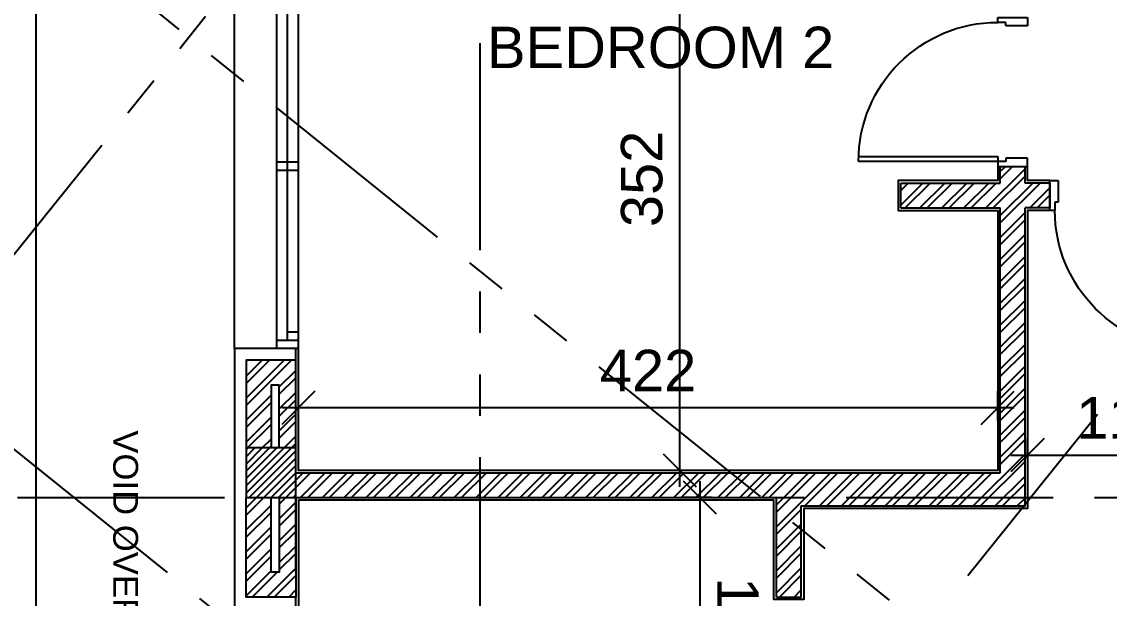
# Model space of a CAD drawing. Extents: x 186.8 to 246.9, y -2.6 to 70.8.
# Drawn here: x 222.24 to 228.8, y 27.13 to 30.61 of the extents above; entities that cross this region are included whole.
import ezdxf
from ezdxf.enums import TextEntityAlignment as Align

# ---------------------------------------------------------------- set-up
doc = ezdxf.new("R2010")
doc.units = 0
doc.header["$MEASUREMENT"] = 0
doc.header["$PDMODE"] = 35
doc.header["$PDSIZE"] = 0.3
doc.linetypes.add('AXIS_100$0$A-AXIS$0$PHANTOM', pattern=[2.5, 1.25, -0.25, 0.25, -0.25, 0.25, -0.25])
doc.layers.get('0').update_dxf_attribs({"linetype": 'CONTINUOUS'})
doc.layers.get('DEFPOINTS').update_dxf_attribs({"linetype": 'CONTINUOUS'})
for name, color, linetype in [('A-ALU', 9, 'CONTINUOUS'), ('a-dim', 3, 'CONTINUOUS'), ('A-DOORS', 1, 'CONTINUOUS'), ('A-HATCH-CONC', 8, 'CONTINUOUS'), ('A-HATCH-WALL', 8, 'CONTINUOUS'), ('A-NOMENCLATURE', 3, 'CONTINUOUS'), ('A-PLASTER', 8, 'CONTINUOUS'), ('A-PORTE', 1, 'CONTINUOUS'), ('A-PROJECTION', 9, 'CONTINUOUS'), ('a-revetement', 1, 'CONTINUOUS'), ('a-text-red', 10, 'CONTINUOUS'), ('A-WALL', 4, 'CONTINUOUS'), ('AXIS_100$0$A-AXIS-100', 10, 'AXIS_100$0$A-AXIS$0$PHANTOM'), ('S-9-10TH$0$A-STR 9-10TH', 2, 'CONTINUOUS')]:
    doc.layers.add(name, color=color, linetype=linetype)
doc.styles.add('A100-STEXT', font='ARIAL.TTF', dxfattribs={"height": 0.25})
doc.dimstyles.new('A100-DIM', dxfattribs={"dimtxt": 0.25, "dimasz": 0.2, "dimexe": 0.1, "dimexo": 0.3, "dimgap": 0.1, "dimtad": 1, "dimlfac": 100, "dimrnd": 0.5, "dimdsep": 46, "dimtxsty": 'A100-STEXT', "dimblk1": 'OBLIQUE', "dimblk2": 'OBLIQUE', "dimsah": 1, "dimcen": -0.05, "dimdle": 0.1, "dimclrd": 15, "dimclre": 15, "dimclrt": 256, "dimadec": 0, "dimazin": 0, "dimtfac": 0.28, "dimtix": 1, "dimtmove": 2, "dimatfit": 3, "dimldrblk": 'OBLIQUE', "dimfxl": 0, "dimtolj": 1, "dimarcsym": 0})
pattern_1 = [(45, (195.38718, -3e-10), (-0.06629126, 0.06629126), []), (45, (195.43137, -3e-10), (-0.06629126, 0.06629126), [])]

# ---------------------------------------------------------------- blocks, each defined once
blk = doc.blocks.new('P90E18D')
at = {"layer": 'A-PORTE'}
for p, q in [((0, 0), (0.05, 0)), ((0, -0.18), (0, 0)), ((0.05, 0), (0.05, -0.13)), ((0.9, 0), (0.85, 0)), ((0.85, 0), (0.85, -0.13)), ((0.9, -0.18), (0.9, 0)), ((0.05, -0.13), (0.03, -0.13)), ((0.03, -0.13), (0.03, -0.18)), ((0.85, -0.13), (0.87, -0.13)), ((0.87, -0.13), (0.87, -0.18)), ((0.03, -0.18), (0, -0.18)), ((0.06, -0.18), (0.02, -0.18)), ((0.03, -0.18), (0.03, -1.02)), ((0.06, -1.02), (0.06, -0.18)), ((0.87, -0.18), (0.9, -0.18))]:
    blk.add_line(p, q, dxfattribs=at)
blk.add_arc((0.03, -0.18), 0.84, 270, 360, dxfattribs=at)
blk = doc.blocks.new('_OBLIQUE')
at = {"color": 0, "linetype": 'ByBlock'}
blk.add_line((-0.5, -0.5), (0.5, 0.5), dxfattribs=at)
blk = doc.blocks.new('*D124')
at = {"layer": 'a-dim', "color": 15, "lineweight": -2}
for p, q in [((226.2116, 27.805), (226.2116, 31.525)), ((226.3205, 31.425), (226.3116, 31.425)), ((226.3205, 27.905), (226.3116, 27.905))]:
    blk.add_line(p, q, dxfattribs=at)
at = {"layer": 'DEFPOINTS', "color": 0}
for p in [(226.0205, 31.425), (226.2116, 31.425), (226.0205, 27.905)]:
    blk.add_point(p, dxfattribs=at)
at = {"layer": 'a-dim', "color": 15, "lineweight": -2, "xscale": 0.2, "yscale": 0.2, "zscale": 0.2}
for p, rotation in [((226.2116, 31.425), 90), ((226.2116, 27.905), 270)]:
    blk.add_blockref('_OBLIQUE', p, dxfattribs=dict(at, rotation=rotation))
at = {"layer": 'a-dim', "insert": (225.9839, 29.665), "char_height": 0.25, "attachment_point": 5, "rotation": 90, "style": 'A100-STEXT'}
blk.add_mtext('\\A1;352', dxfattribs=at)
blk = doc.blocks.new('*D125')
at = {"layer": 'a-dim', "color": 15, "lineweight": -2}
for p, q in [((223.9105, 28.205), (223.9105, 28.3825)), ((228.1305, 28.205), (228.1305, 28.3825)), ((228.2305, 28.2825), (223.8105, 28.2825))]:
    blk.add_line(p, q, dxfattribs=at)
at = {"layer": 'DEFPOINTS', "color": 0}
for p in [(223.9105, 28.2825), (223.9105, 27.905), (228.1305, 27.905)]:
    blk.add_point(p, dxfattribs=at)
at = {"layer": 'a-dim', "color": 15, "lineweight": -2, "xscale": 0.2, "yscale": 0.2, "zscale": 0.2}
for p, rotation in [((223.9105, 28.2825), 179.9999999998318), ((228.1305, 28.2825), 359.9999999998317)]:
    blk.add_blockref('_OBLIQUE', p, dxfattribs=dict(at, rotation=rotation))
at = {"layer": 'a-dim', "insert": (226.0205, 28.508), "char_height": 0.25, "attachment_point": 5, "style": 'A100-STEXT'}
blk.add_mtext('\\A1;422', dxfattribs=at)
blk = doc.blocks.new('*D126')
at = {"layer": 'a-dim', "color": 15, "lineweight": -2}
for p, q in [((228.3105, 27.975), (228.3105, 28.0967)), ((229.4805, 27.975), (229.4805, 28.0967)), ((228.2105, 27.9967), (229.5805, 27.9967))]:
    blk.add_line(p, q, dxfattribs=at)
at = {"layer": 'DEFPOINTS', "color": 0}
for p in [(229.4805, 27.9967), (228.3105, 27.675), (229.4805, 27.675)]:
    blk.add_point(p, dxfattribs=at)
at = {"layer": 'a-dim', "color": 15, "lineweight": -2, "xscale": 0.2, "yscale": 0.2, "zscale": 0.2, "rotation": 180}
blk.add_blockref('_OBLIQUE', (228.3105, 27.9967), dxfattribs=at)
at = {"layer": 'a-dim', "color": 15, "lineweight": -2, "xscale": 0.2, "yscale": 0.2, "zscale": 0.2}
blk.add_blockref('_OBLIQUE', (229.4805, 27.9967), dxfattribs=at)
at = {"layer": 'a-dim', "insert": (228.8955, 28.2222), "char_height": 0.25, "attachment_point": 5, "style": 'A100-STEXT'}
blk.add_mtext('\\A1;117', dxfattribs=at)
blk = doc.blocks.new('*D151')
at = {"layer": 'a-dim', "color": 15, "lineweight": -2}
for p, q in [((226.3337, 27.84), (226.3337, 25.805)), ((226.408, 27.74), (226.2337, 27.74)), ((226.408, 25.905), (226.2337, 25.905))]:
    blk.add_line(p, q, dxfattribs=at)
at = {"layer": 'DEFPOINTS', "color": 0}
for p in [(226.708, 27.74), (226.3337, 25.905), (226.708, 25.905)]:
    blk.add_point(p, dxfattribs=at)
at = {"layer": 'a-dim', "color": 15, "lineweight": -2, "xscale": 0.2, "yscale": 0.2, "zscale": 0.2}
for p, rotation in [((226.3337, 27.74), 90.0000000000514), ((226.3337, 25.905), 270.0000000000514)]:
    blk.add_blockref('_OBLIQUE', p, dxfattribs=dict(at, rotation=rotation))
at = {"layer": 'a-dim', "insert": (226.5614, 26.8225), "char_height": 0.25, "attachment_point": 5, "rotation": 270, "style": 'A100-STEXT'}
blk.add_mtext('\\A1;183.5', dxfattribs=at)

msp = doc.modelspace()

# ---------------------------------------------------------------- hatches: boundary and pattern name
at = {"layer": 'A-HATCH-CONC'}
h = msp.add_hatch(dxfattribs=at)
h.set_pattern_fill('ANSI31', color=256, scale=0.25, style=0)
h.set_pattern_definition([(45, (195.387175, -3e-10), (-0.022097087, 0.022097087), [])])
h.paths.add_polyline_path([(223.89554, 28.04), (223.59554, 28.04), (223.59554, 27.74), (223.89554, 27.74)])
at = {"layer": 'A-HATCH-WALL'}
h = msp.add_hatch(dxfattribs=at)
h.set_pattern_fill('ANSI32', color=256, scale=0.25, style=0)
h.set_pattern_definition(pattern_1)
h.paths.add_polyline_path([(228.29554, 29.49), (228.44554, 29.49), (228.44554, 29.64), (228.29554, 29.64), (228.29554, 29.74), (228.14554, 29.74), (228.14554, 29.64), (227.54554, 29.64), (227.54554, 29.49), (228.14554, 29.49), (228.14554, 27.89), (223.89554, 27.89), (223.89554, 27.74), (226.79554, 27.74), (226.79554, 27.14), (226.94554, 27.14), (226.94554, 27.69), (228.29554, 27.69)])
h = msp.add_hatch(dxfattribs=at)
h.set_pattern_fill('ANSI32', color=256, scale=0.25, style=0)
h.set_pattern_definition(pattern_1)
h.paths.add_polyline_path([(223.89554, 28.57), (223.59554, 28.57), (223.59554, 28.04), (223.74554, 28.04), (223.74554, 28.42), (223.79554, 28.42), (223.79554, 28.04), (223.89554, 28.04)])
h = msp.add_hatch(dxfattribs=at)
h.set_pattern_fill('ANSI32', color=256, scale=0.25, style=0)
h.set_pattern_definition(pattern_1)
h.paths.add_polyline_path([(223.89554, 27.74), (223.79554, 27.74), (223.79554, 27.29), (223.74554, 27.29), (223.74554, 27.74), (223.59554, 27.74), (223.59554, 27.14), (223.89554, 27.14)])

# ---------------------------------------------------------------- linework, layer by layer
at = {"layer": 'A-ALU'}
for p, q in [((223.78054, 28.64), (223.78054, 30.84)), ((223.84554, 28.69), (223.84554, 30.79)), ((223.91054, 28.64), (223.91054, 30.84)), ((223.91054, 29.765), (223.78054, 29.765)), ((223.91054, 29.715), (223.78054, 29.715)), ((223.91054, 28.69), (223.78054, 28.69)), ((223.91054, 28.74), (223.84554, 28.74)), ((223.91054, 28.64), (223.78054, 28.64))]:
    msp.add_line(p, q, dxfattribs=at)
at = {"layer": 'A-PLASTER'}
for points in [[(228.13054, 29.74), (228.13054, 29.655), (227.53054, 29.655), (227.53054, 29.475), (228.13054, 29.475), (228.13054, 27.905), (223.91054, 27.905), (223.91054, 28.64)], [(228.44554, 29.655), (228.31054, 29.655), (228.31054, 29.74)], [(228.44554, 29.475), (228.31054, 29.475), (228.31054, 27.675), (226.96054, 27.675), (226.96054, 27.125), (226.78054, 27.125), (226.78054, 27.725), (223.91054, 27.725), (223.91054, 27.07)]]:
    msp.add_lwpolyline(points, dxfattribs=at)
at = {"layer": 'A-PROJECTION'}
for p, q in [((222.32554, 31.51), (222.32554, 22.84)), ((223.52554, 28.64), (223.52554, 30.84))]:
    msp.add_line(p, q, dxfattribs=at)
at = {"layer": 'a-revetement'}
for p, q in [((223.89554, 28.64), (223.52554, 28.64)), ((223.52554, 28.64), (223.52554, 27.07)), ((223.89554, 28.57), (223.89554, 28.64)), ((223.89554, 27.07), (223.89554, 27.14))]:
    msp.add_line(p, q, dxfattribs=at)
at = {"layer": 'A-WALL'}
for p, q in [((228.14554, 29.64), (228.14554, 29.74)), ((228.14554, 29.74), (228.29554, 29.74)), ((228.29554, 29.64), (228.29554, 29.74)), ((227.54554, 29.49), (227.54554, 29.64)), ((227.54554, 29.64), (228.14554, 29.64)), ((228.44554, 29.64), (228.29554, 29.64)), ((228.44554, 29.64), (228.44554, 29.49)), ((227.54554, 29.49), (228.14554, 29.49)), ((228.14554, 27.89), (228.14554, 29.49)), ((228.29554, 27.69), (228.29554, 29.49)), ((228.44554, 29.49), (228.29554, 29.49)), ((223.89554, 27.89), (228.14554, 27.89)), ((223.89554, 27.74), (226.79554, 27.74)), ((226.79554, 27.14), (226.79554, 27.74)), ((226.94554, 27.14), (226.94554, 27.69)), ((226.94554, 27.69), (228.29554, 27.69)), ((226.79554, 27.14), (226.94554, 27.14))]:
    msp.add_line(p, q, dxfattribs=at)
for points in [[(223.89554, 28.04), (223.89554, 28.57), (223.59554, 28.57), (223.59554, 28.04)], [(223.79554, 28.04), (223.79554, 28.42), (223.74554, 28.42), (223.74554, 28.04)], [(223.89554, 27.29), (223.89554, 27.74), (223.89554, 27.14), (223.59554, 27.14), (223.59554, 27.74)], [(223.79554, 27.74), (223.79554, 27.29), (223.74554, 27.29), (223.74554, 27.74)]]:
    msp.add_lwpolyline(points, dxfattribs=at)
at = {"layer": 'AXIS_100$0$A-AXIS-100'}
for p, q in [((228.64723, 26.18046), (192.85793, 54.96227)), ((220.37445, 26.94644), (241.82585, 53.6206)), ((227.01784, 24.15436), (191.22854, 52.93617)), ((224.81628, 23.37431), (246.26768, 50.04847)), ((225.00554, 32.98435), (225.00554, -1.8346)), ((219.71554, 27.74), (240.59652, 27.74))]:
    msp.add_line(p, q, dxfattribs=at)
at = {"layer": 'S-9-10TH$0$A-STR 9-10TH'}
msp.add_lwpolyline([(223.59554, 27.74), (223.89554, 27.74), (223.89554, 28.04), (223.59554, 28.04)], close=True, dxfattribs=at)

# ---------------------------------------------------------------- block references
at = {"layer": 'A-DOORS', "xscale": -1}
for p, rotation in [((228.31054, 29.74), 270.0000000058559), ((229.34554, 29.655), 5.855875784277486e-09)]:
    msp.add_blockref('P90E18D', p, dxfattribs=dict(at, rotation=rotation))

# ---------------------------------------------------------------- texts
at = {"layer": 'A-NOMENCLATURE', "style": 'A100-STEXT'}
msp.add_text('BEDROOM 2', height=0.25, dxfattribs=at).set_placement((226.09635, 30.45913), align=Align.MIDDLE)
at = {"layer": 'a-text-red', "insert": (222.94348, 27.03484), "char_height": 0.15, "width": 7.586, "attachment_point": 2, "rotation": 270, "style": 'A100-STEXT'}
msp.add_mtext('VOID OVER TERRACE', dxfattribs=at)

# ---------------------------------------------------------------- dimensions: what is measured, and where the dimension line sits
at = {"layer": 'a-dim'}
for p1, p2, distance, picture, middle in [((226.02054, 27.905), (226.02054, 31.425), -0.19107, '*D124', (225.98389, 29.665)), ((228.13054, 27.905), (223.91054, 27.905), -0.3775, '*D125', (226.02054, 28.50801)), ((228.31054, 27.675), (229.48054, 27.675), 0.32167, '*D126', (228.89554, 28.22218)), ((226.70799, 27.74), (226.70799, 25.905), -0.3743, '*D151', (226.56141, 26.8225))]:
    dim = msp.add_aligned_dim(p1=p1, p2=p2, distance=distance, dimstyle='A100-DIM', dxfattribs=at)
    dim.commit()
    dim.dimension.update_dxf_attribs({"geometry": picture, "text_midpoint": middle})

doc.saveas('drawing.dxf')
